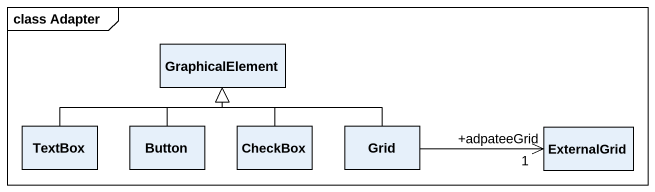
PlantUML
@startuml
mainframe class Adapter
hide circle
hide empty members
class GraphicalElement
class TextBox
class Button
class CheckBox
class Grid
class ExternalGrid
TextBox -right-|> GraphicalElement
Button -up-|> GraphicalElement
CheckBox -up-|> GraphicalElement
Grid -left-|> GraphicalElement
Grid -right-> "+adpateeGrid\n1" ExternalGrid
@enduml
